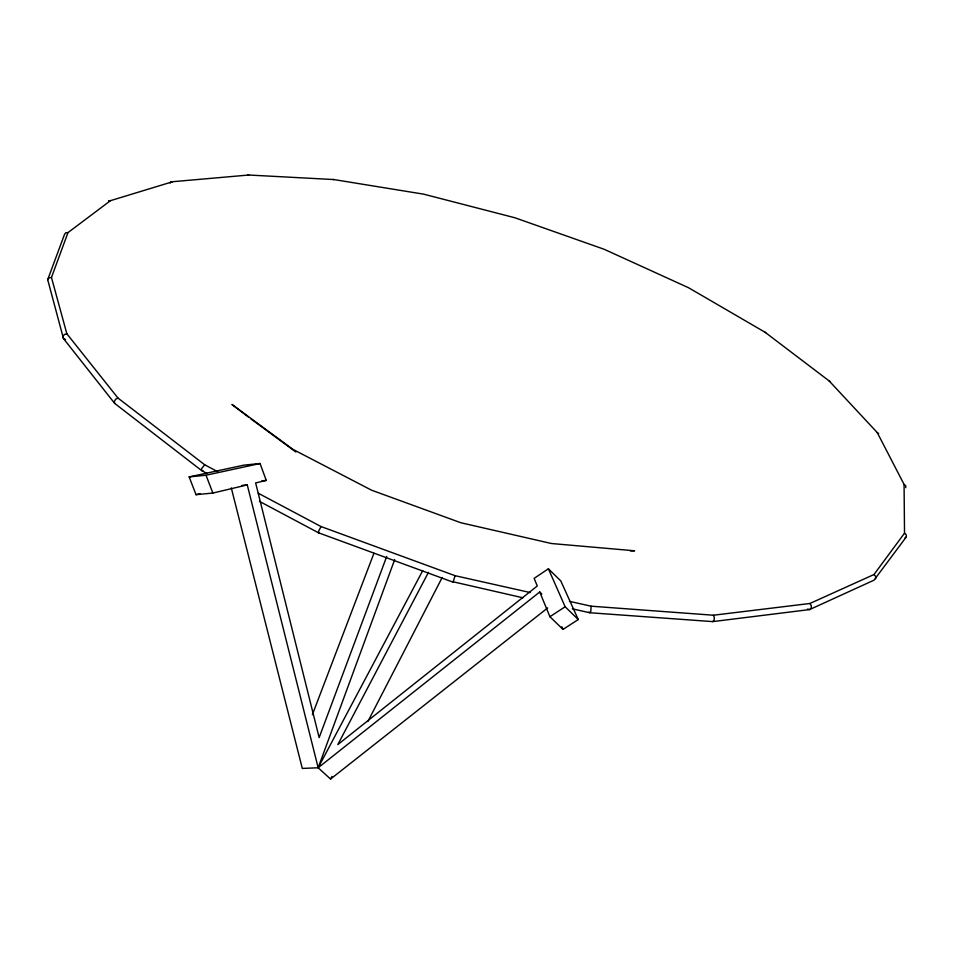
<?xml version="1.0" encoding="UTF-8"?>
<svg xmlns="http://www.w3.org/2000/svg" width="954" height="954" viewBox="0 0 954 954"><rect width="100%" height="100%" fill="white"/><g stroke="black" fill="none" stroke-linecap="round" stroke-linejoin="round"><path stroke-width="1.43" d="M258.307 493.254L321.045 526.56L455.07 575.691L453.114 582.178L318.469 532.773L259.416 501.339M217.798 471.741L204.728 464.801L118.01 398.092L66.852 333.781L51.468 277.471L67.972 232.609L110.485 200.662L172.698 181.701L248.791 175.023L333.817 179.555L423.659 194.163L514.814 217.739L604.144 249.268L688.573 287.75L765.704 332.624M394.67 559.652L318.171 767.767L302.299 768.435L231.297 487.923M206.923 473.399L201.676 470.608L114.683 403.399L63.465 338.563L47.7 279.653L64.514 234.398L65.766 232.776L67.972 232.609M386.752 556.385L319.149 737.609L255.636 482.927L266.261 480.411L260.06 463.513L243.95 465.135L189.142 476.905L196.035 494.673L212.861 493.051L247.265 484.906L318.171 767.767L330.573 779.06L547.679 607.925M312.363 714.713L373.92 553.332M367.862 721.534L442.191 577.492M330.573 779.06L331.956 776.425M428.489 572.305L337.811 744.597L537.269 585.983L534.133 578.362L548.395 568.799L560.785 580.914L578.279 619.551L562.991 629.39L549.909 616.701L539.737 591.981L318.171 767.767L422.729 570.635M321.045 526.56L318.696 531.02L318.469 532.773L319.22 532.678M170.146 183.037L171.136 181.642L172.698 181.701M572.352 608.843L589.81 612.742L712.71 621.614L809.624 609.57L874.007 580.175L906.3 536.923L906.252 534.765L904.523 533.155L904.07 484.405L877.227 432.544L829.169 380.944L764.834 332.087M569.407 601.33L591.11 606.195L713.413 615.223L809.898 603.488L874.007 574.511L904.523 533.155M47.7 279.653L49.059 277.864L51.468 277.471M712.71 621.614L714.057 620.183L714.355 617.536L713.413 615.223M904.654 538.366L906.3 536.923M204.728 464.801L201.556 468.712L201.676 470.608L203.107 470.882M549.909 616.701L565.15 606.768L578.279 619.551M118.01 398.092L115.696 399.189L114.325 401.384L114.683 403.399M66.852 333.781L64.383 334.484L62.988 336.464L63.465 338.563L65.552 339.541M196.035 494.673L200.221 493.683M189.142 476.905L206.028 475.223L260.06 463.513M261.885 480.828L266.261 480.411M241.827 485.431L247.265 484.906M630.308 550.923L634.649 550.792L551.519 543.53L460.806 522.732L371.583 490.201L292.89 449.334L231.953 404.46L248.434 417.041M108.577 200.686L110.485 200.662M247.599 174.94L248.791 175.023M333.006 179.495L333.817 179.555M455.07 575.691L530.329 592.565M522.911 597.788L453.031 581.773M807.525 609.046L809.624 609.57L811.198 608.163L811.305 605.647L809.898 603.488M829.169 380.944L830.338 381.707M588.892 612.146L589.81 612.742L590.836 611.24L591.11 606.195M877.227 432.544L878.658 433.557M250.807 418.794L295.919 452.017M904.07 484.405L905.704 485.705L905.751 487.673M539.737 591.981L541.836 594.02M874.007 574.511L875.665 576.419L875.665 578.768M548.395 568.799L565.15 606.768M561.87 626.742L562.991 629.39M206.028 475.223L212.861 493.051"/></g></svg>
